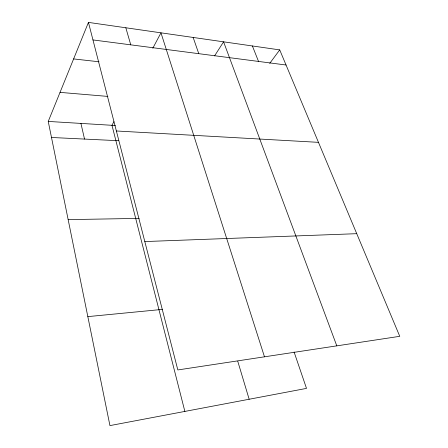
<?xml version="1.0" encoding="UTF-8"?>
<svg xmlns="http://www.w3.org/2000/svg" width="448" height="448" viewBox="0 0 448 448"><rect width="100%" height="100%" fill="white"/><g stroke="black" fill="none" stroke-linecap="round" stroke-linejoin="round"><path stroke-width="0.67" d="M294.09 352.005L306.505 388.394L109.939 425.6L48.238 121.43L88.452 22.4L279.72 49.896L399.762 336.319L177.834 369.947L88.452 22.4M113.904 121.66L111.978 125.3L184.862 411.415M152.807 48.238L160.972 32.827L264.488 356.815M214.564 55.91L223.58 41.826L336.795 345.856M269.735 63.364L279.72 49.896M87.83 316.618L162.394 309.4M144.816 241.562L356.748 233.682M68.158 219.615L139.138 218.394M51.498 137.48L118.625 140.717M116.379 130.978L318.466 142.346M48.238 121.43L115.388 125.507M60.038 92.372L107.89 96.421M73.623 58.923L99.019 61.779M92.96 39.928L286.054 65.01M252.392 45.97L258.524 61.432M193.15 37.453L198.778 53.67M237.737 361.194L249.155 399.246M125.821 27.77L130.76 44.834M80.931 123.413L84.526 139.07"/></g></svg>
